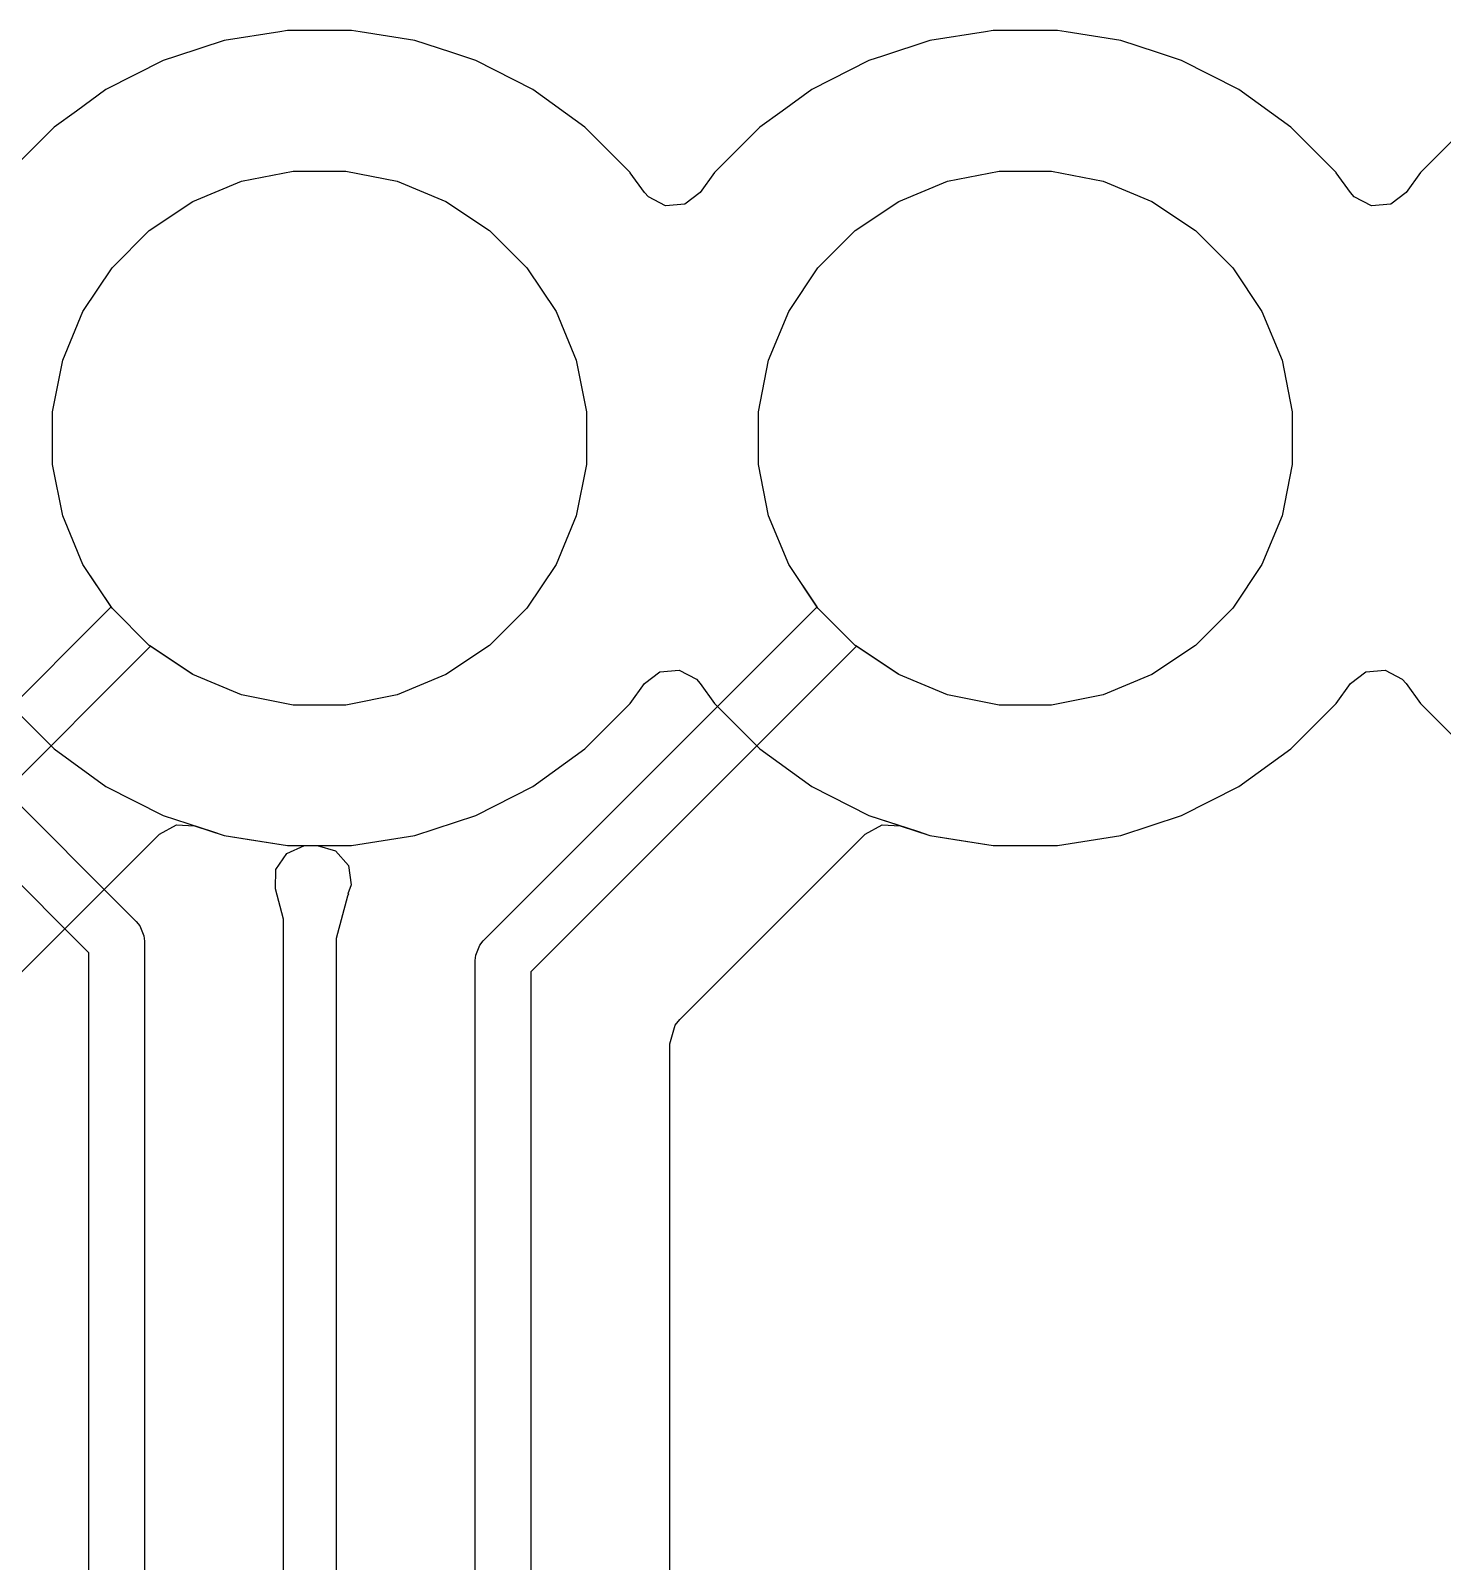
# Model space of a CAD drawing. Header units: inches. Extents: x 6.57 to 9.79, y -8.72 to -3.17.
# Drawn here: x 8.1378 to 8.3378, y -5.3866 to -5.1698 of the extents above; entities that cross this region are included whole.
import ezdxf

# ---------------------------------------------------------------- set-up
doc = ezdxf.new("R2010")
doc.units = ezdxf.units.IN
doc.header["$MEASUREMENT"] = 0
doc.layers.add('In2.Cu', color=33, linetype='CONTINUOUS', true_color=0xce7d2c)

msp = doc.modelspace()

# ---------------------------------------------------------------- linework, layer by layer
at = {"layer": 'In2.Cu', "linetype": 'CONTINUOUS'}
for p, q in [((8.1731, -5.16997), (8.16521, -5.17122)), ((8.1731, -5.16997), (8.16521, -5.17122)), ((8.1731, -5.16997), (8.16521, -5.17122)), ((8.1731, -5.16997), (8.16521, -5.17122)), ((8.17418, -5.1698), (8.1731, -5.16997)), ((8.17418, -5.1698), (8.1731, -5.16997)), ((8.17418, -5.1698), (8.1731, -5.16997)), ((8.17418, -5.1698), (8.1731, -5.16997)), ((8.18326, -5.1698), (8.17418, -5.1698)), ((8.18326, -5.1698), (8.17418, -5.1698)), ((8.18326, -5.1698), (8.17418, -5.1698)), ((8.18326, -5.1698), (8.17418, -5.1698)), ((8.18449, -5.16999), (8.18326, -5.1698)), ((8.18449, -5.16999), (8.18326, -5.1698)), ((8.18449, -5.16999), (8.18326, -5.1698)), ((8.18449, -5.16999), (8.18326, -5.1698)), ((8.19224, -5.17122), (8.18449, -5.16999)), ((8.19224, -5.17122), (8.18449, -5.16999)), ((8.19224, -5.17122), (8.18449, -5.16999)), ((8.19224, -5.17122), (8.18449, -5.16999)), ((8.2731, -5.16997), (8.26521, -5.17122)), ((8.2731, -5.16997), (8.26521, -5.17122)), ((8.2731, -5.16997), (8.26521, -5.17122)), ((8.2731, -5.16997), (8.26521, -5.17122)), ((8.27418, -5.1698), (8.2731, -5.16997)), ((8.27418, -5.1698), (8.2731, -5.16997)), ((8.27418, -5.1698), (8.2731, -5.16997)), ((8.27418, -5.1698), (8.2731, -5.16997)), ((8.28326, -5.1698), (8.27418, -5.1698)), ((8.28326, -5.1698), (8.27418, -5.1698)), ((8.28326, -5.1698), (8.27418, -5.1698)), ((8.28326, -5.1698), (8.27418, -5.1698)), ((8.28449, -5.16999), (8.28326, -5.1698)), ((8.28449, -5.16999), (8.28326, -5.1698)), ((8.28449, -5.16999), (8.28326, -5.1698)), ((8.28449, -5.16999), (8.28326, -5.1698)), ((8.29224, -5.17122), (8.28449, -5.16999)), ((8.29224, -5.17122), (8.28449, -5.16999)), ((8.29224, -5.17122), (8.28449, -5.16999)), ((8.29224, -5.17122), (8.28449, -5.16999)), ((8.16521, -5.17122), (8.15848, -5.17341)), ((8.16521, -5.17122), (8.15848, -5.17341)), ((8.16521, -5.17122), (8.15848, -5.17341)), ((8.16521, -5.17122), (8.15848, -5.17341)), ((8.19732, -5.17287), (8.19224, -5.17122)), ((8.19732, -5.17287), (8.19224, -5.17122)), ((8.19732, -5.17287), (8.19224, -5.17122)), ((8.19732, -5.17287), (8.19224, -5.17122)), ((8.20087, -5.17403), (8.19732, -5.17287)), ((8.20087, -5.17403), (8.19732, -5.17287)), ((8.20087, -5.17403), (8.19732, -5.17287)), ((8.20087, -5.17403), (8.19732, -5.17287)), ((8.26521, -5.17122), (8.25848, -5.17341)), ((8.26521, -5.17122), (8.25848, -5.17341)), ((8.26521, -5.17122), (8.25848, -5.17341)), ((8.26521, -5.17122), (8.25848, -5.17341)), ((8.29732, -5.17287), (8.29224, -5.17122)), ((8.29732, -5.17287), (8.29224, -5.17122)), ((8.29732, -5.17287), (8.29224, -5.17122)), ((8.29732, -5.17287), (8.29224, -5.17122)), ((8.30087, -5.17403), (8.29732, -5.17287)), ((8.30087, -5.17403), (8.29732, -5.17287)), ((8.30087, -5.17403), (8.29732, -5.17287)), ((8.30087, -5.17403), (8.29732, -5.17287)), ((8.15657, -5.17403), (8.14848, -5.17815)), ((8.15657, -5.17403), (8.14848, -5.17815)), ((8.15657, -5.17403), (8.14848, -5.17815)), ((8.15657, -5.17403), (8.14848, -5.17815)), ((8.15848, -5.17341), (8.15657, -5.17403)), ((8.15848, -5.17341), (8.15657, -5.17403)), ((8.15848, -5.17341), (8.15657, -5.17403)), ((8.15848, -5.17341), (8.15657, -5.17403)), ((8.15657, -5.17403), (8.15657, -5.17403)), ((8.15657, -5.17403), (8.15657, -5.17403)), ((8.15657, -5.17403), (8.15657, -5.17403)), ((8.15657, -5.17403), (8.15657, -5.17403)), ((8.15657, -5.17403), (8.15657, -5.17403)), ((8.15657, -5.17403), (8.15657, -5.17403)), ((8.15657, -5.17403), (8.15657, -5.17403)), ((8.15657, -5.17403), (8.15657, -5.17403)), ((8.20897, -5.17815), (8.20087, -5.17403)), ((8.20897, -5.17815), (8.20087, -5.17403)), ((8.20897, -5.17815), (8.20087, -5.17403)), ((8.20897, -5.17815), (8.20087, -5.17403)), ((8.25657, -5.17403), (8.24848, -5.17815)), ((8.25657, -5.17403), (8.24848, -5.17815)), ((8.25657, -5.17403), (8.24848, -5.17815)), ((8.25657, -5.17403), (8.24848, -5.17815)), ((8.25848, -5.17341), (8.25657, -5.17403)), ((8.25848, -5.17341), (8.25657, -5.17403)), ((8.25848, -5.17341), (8.25657, -5.17403)), ((8.25848, -5.17341), (8.25657, -5.17403)), ((8.25657, -5.17403), (8.25657, -5.17403)), ((8.25657, -5.17403), (8.25657, -5.17403)), ((8.25657, -5.17403), (8.25657, -5.17403)), ((8.25657, -5.17403), (8.25657, -5.17403)), ((8.25657, -5.17403), (8.25657, -5.17403)), ((8.25657, -5.17403), (8.25657, -5.17403)), ((8.25657, -5.17403), (8.25657, -5.17403)), ((8.25657, -5.17403), (8.25657, -5.17403)), ((8.30897, -5.17815), (8.30087, -5.17403)), ((8.30897, -5.17815), (8.30087, -5.17403)), ((8.30897, -5.17815), (8.30087, -5.17403)), ((8.30897, -5.17815), (8.30087, -5.17403)), ((8.14848, -5.17815), (8.14429, -5.1812)), ((8.14848, -5.17815), (8.14429, -5.1812)), ((8.14848, -5.17815), (8.14429, -5.1812)), ((8.14848, -5.17815), (8.14429, -5.1812)), ((8.21632, -5.18349), (8.20897, -5.17815)), ((8.21632, -5.18349), (8.20897, -5.17815)), ((8.21632, -5.18349), (8.20897, -5.17815)), ((8.21632, -5.18349), (8.20897, -5.17815)), ((8.24848, -5.17815), (8.24429, -5.1812)), ((8.24848, -5.17815), (8.24429, -5.1812)), ((8.24848, -5.17815), (8.24429, -5.1812)), ((8.24848, -5.17815), (8.24429, -5.1812)), ((8.31632, -5.18349), (8.30897, -5.17815)), ((8.31632, -5.18349), (8.30897, -5.17815)), ((8.31632, -5.18349), (8.30897, -5.17815)), ((8.31632, -5.18349), (8.30897, -5.17815)), ((8.14429, -5.1812), (8.14113, -5.18349)), ((8.14429, -5.1812), (8.14113, -5.18349)), ((8.14429, -5.1812), (8.14113, -5.18349)), ((8.14429, -5.1812), (8.14113, -5.18349)), ((8.24429, -5.1812), (8.24113, -5.18349)), ((8.24429, -5.1812), (8.24113, -5.18349)), ((8.24429, -5.1812), (8.24113, -5.18349)), ((8.24429, -5.1812), (8.24113, -5.18349)), ((8.14113, -5.18349), (8.13471, -5.18991)), ((8.14113, -5.18349), (8.13471, -5.18991)), ((8.14113, -5.18349), (8.13471, -5.18991)), ((8.14113, -5.18349), (8.13471, -5.18991)), ((8.14113, -5.18349), (8.14113, -5.18349)), ((8.14113, -5.18349), (8.14113, -5.18349)), ((8.14113, -5.18349), (8.14113, -5.18349)), ((8.14113, -5.18349), (8.14113, -5.18349)), ((8.14113, -5.18349), (8.14113, -5.18349)), ((8.14113, -5.18349), (8.14113, -5.18349)), ((8.14113, -5.18349), (8.14113, -5.18349)), ((8.14113, -5.18349), (8.14113, -5.18349)), ((8.22274, -5.18991), (8.21632, -5.18349)), ((8.22274, -5.18991), (8.21632, -5.18349)), ((8.22274, -5.18991), (8.21632, -5.18349)), ((8.22274, -5.18991), (8.21632, -5.18349)), ((8.24113, -5.18349), (8.23471, -5.18991)), ((8.24113, -5.18349), (8.23471, -5.18991)), ((8.24113, -5.18349), (8.23471, -5.18991)), ((8.24113, -5.18349), (8.23471, -5.18991)), ((8.24113, -5.18349), (8.24113, -5.18349)), ((8.24113, -5.18349), (8.24113, -5.18349)), ((8.24113, -5.18349), (8.24113, -5.18349)), ((8.24113, -5.18349), (8.24113, -5.18349)), ((8.24113, -5.18349), (8.24113, -5.18349)), ((8.24113, -5.18349), (8.24113, -5.18349)), ((8.24113, -5.18349), (8.24113, -5.18349)), ((8.24113, -5.18349), (8.24113, -5.18349)), ((8.32274, -5.18991), (8.31632, -5.18349)), ((8.32274, -5.18991), (8.31632, -5.18349)), ((8.32274, -5.18991), (8.31632, -5.18349)), ((8.32274, -5.18991), (8.31632, -5.18349)), ((8.34113, -5.18349), (8.33471, -5.18991)), ((8.34113, -5.18349), (8.33471, -5.18991)), ((8.34113, -5.18349), (8.33471, -5.18991)), ((8.34113, -5.18349), (8.33471, -5.18991)), ((8.16769, -5.19114), (8.175, -5.18969)), ((8.16769, -5.19114), (8.175, -5.18969)), ((8.16769, -5.19114), (8.175, -5.18969)), ((8.16769, -5.19114), (8.175, -5.18969)), ((8.175, -5.18969), (8.18245, -5.18969)), ((8.175, -5.18969), (8.18245, -5.18969)), ((8.175, -5.18969), (8.18245, -5.18969)), ((8.175, -5.18969), (8.18245, -5.18969)), ((8.18245, -5.18969), (8.18975, -5.19114)), ((8.18245, -5.18969), (8.18975, -5.19114)), ((8.18245, -5.18969), (8.18975, -5.19114)), ((8.18245, -5.18969), (8.18975, -5.19114)), ((8.22275, -5.18993), (8.22274, -5.18991)), ((8.22275, -5.18993), (8.22274, -5.18991)), ((8.22275, -5.18993), (8.22274, -5.18991)), ((8.22275, -5.18993), (8.22274, -5.18991)), ((8.22477, -5.19271), (8.22275, -5.18993)), ((8.22477, -5.19271), (8.22275, -5.18993)), ((8.22477, -5.19271), (8.22275, -5.18993)), ((8.22477, -5.19271), (8.22275, -5.18993)), ((8.23471, -5.18991), (8.23267, -5.19271)), ((8.23471, -5.18991), (8.23267, -5.19271)), ((8.23471, -5.18991), (8.23267, -5.19271)), ((8.23471, -5.18991), (8.23267, -5.19271)), ((8.26769, -5.19114), (8.275, -5.18969)), ((8.26769, -5.19114), (8.275, -5.18969)), ((8.26769, -5.19114), (8.275, -5.18969)), ((8.26769, -5.19114), (8.275, -5.18969)), ((8.275, -5.18969), (8.28245, -5.18969)), ((8.275, -5.18969), (8.28245, -5.18969)), ((8.275, -5.18969), (8.28245, -5.18969)), ((8.275, -5.18969), (8.28245, -5.18969)), ((8.28245, -5.18969), (8.28975, -5.19114)), ((8.28245, -5.18969), (8.28975, -5.19114)), ((8.28245, -5.18969), (8.28975, -5.19114)), ((8.28245, -5.18969), (8.28975, -5.19114)), ((8.32275, -5.18993), (8.32274, -5.18991)), ((8.32275, -5.18993), (8.32274, -5.18991)), ((8.32275, -5.18993), (8.32274, -5.18991)), ((8.32275, -5.18993), (8.32274, -5.18991)), ((8.32477, -5.19271), (8.32275, -5.18993)), ((8.32477, -5.19271), (8.32275, -5.18993)), ((8.32477, -5.19271), (8.32275, -5.18993)), ((8.32477, -5.19271), (8.32275, -5.18993)), ((8.33471, -5.18991), (8.33267, -5.19271)), ((8.33471, -5.18991), (8.33267, -5.19271)), ((8.33471, -5.18991), (8.33267, -5.19271)), ((8.33471, -5.18991), (8.33267, -5.19271)), ((8.16081, -5.19399), (8.16769, -5.19114)), ((8.16081, -5.19399), (8.16769, -5.19114)), ((8.16081, -5.19399), (8.16769, -5.19114)), ((8.16081, -5.19399), (8.16769, -5.19114)), ((8.18975, -5.19114), (8.19664, -5.19399)), ((8.18975, -5.19114), (8.19664, -5.19399)), ((8.18975, -5.19114), (8.19664, -5.19399)), ((8.18975, -5.19114), (8.19664, -5.19399)), ((8.26081, -5.19399), (8.26769, -5.19114)), ((8.26081, -5.19399), (8.26769, -5.19114)), ((8.26081, -5.19399), (8.26769, -5.19114)), ((8.26081, -5.19399), (8.26769, -5.19114)), ((8.28975, -5.19114), (8.29664, -5.19399)), ((8.28975, -5.19114), (8.29664, -5.19399)), ((8.28975, -5.19114), (8.29664, -5.19399)), ((8.28975, -5.19114), (8.29664, -5.19399)), ((8.15462, -5.19813), (8.16081, -5.19399)), ((8.15462, -5.19813), (8.16081, -5.19399)), ((8.15462, -5.19813), (8.16081, -5.19399)), ((8.15462, -5.19813), (8.16081, -5.19399)), ((8.19664, -5.19399), (8.20283, -5.19813)), ((8.19664, -5.19399), (8.20283, -5.19813)), ((8.19664, -5.19399), (8.20283, -5.19813)), ((8.19664, -5.19399), (8.20283, -5.19813)), ((8.22532, -5.19335), (8.22477, -5.19271)), ((8.22532, -5.19335), (8.22477, -5.19271)), ((8.22532, -5.19335), (8.22477, -5.19271)), ((8.22532, -5.19335), (8.22477, -5.19271)), ((8.22775, -5.19463), (8.22532, -5.19335)), ((8.22775, -5.19463), (8.22532, -5.19335)), ((8.22775, -5.19463), (8.22532, -5.19335)), ((8.22775, -5.19463), (8.22532, -5.19335)), ((8.23049, -5.19439), (8.22775, -5.19463)), ((8.23049, -5.19439), (8.22775, -5.19463)), ((8.23049, -5.19439), (8.22775, -5.19463)), ((8.23049, -5.19439), (8.22775, -5.19463)), ((8.23267, -5.19271), (8.23049, -5.19439)), ((8.23267, -5.19271), (8.23049, -5.19439)), ((8.23267, -5.19271), (8.23049, -5.19439)), ((8.23267, -5.19271), (8.23049, -5.19439)), ((8.25462, -5.19813), (8.26081, -5.19399)), ((8.25462, -5.19813), (8.26081, -5.19399)), ((8.25462, -5.19813), (8.26081, -5.19399)), ((8.25462, -5.19813), (8.26081, -5.19399)), ((8.29664, -5.19399), (8.30283, -5.19813)), ((8.29664, -5.19399), (8.30283, -5.19813)), ((8.29664, -5.19399), (8.30283, -5.19813)), ((8.29664, -5.19399), (8.30283, -5.19813)), ((8.32532, -5.19335), (8.32477, -5.19271)), ((8.32532, -5.19335), (8.32477, -5.19271)), ((8.32532, -5.19335), (8.32477, -5.19271)), ((8.32532, -5.19335), (8.32477, -5.19271)), ((8.32775, -5.19463), (8.32532, -5.19335)), ((8.32775, -5.19463), (8.32532, -5.19335)), ((8.32775, -5.19463), (8.32532, -5.19335)), ((8.32775, -5.19463), (8.32532, -5.19335)), ((8.33049, -5.19439), (8.32775, -5.19463)), ((8.33049, -5.19439), (8.32775, -5.19463)), ((8.33049, -5.19439), (8.32775, -5.19463)), ((8.33049, -5.19439), (8.32775, -5.19463)), ((8.33267, -5.19271), (8.33049, -5.19439)), ((8.33267, -5.19271), (8.33049, -5.19439)), ((8.33267, -5.19271), (8.33049, -5.19439)), ((8.33267, -5.19271), (8.33049, -5.19439)), ((8.14935, -5.2034), (8.15462, -5.19813)), ((8.14935, -5.2034), (8.15462, -5.19813)), ((8.14935, -5.2034), (8.15462, -5.19813)), ((8.14935, -5.2034), (8.15462, -5.19813)), ((8.20283, -5.19813), (8.2081, -5.2034)), ((8.20283, -5.19813), (8.2081, -5.2034)), ((8.20283, -5.19813), (8.2081, -5.2034)), ((8.20283, -5.19813), (8.2081, -5.2034)), ((8.24935, -5.2034), (8.25462, -5.19813)), ((8.24935, -5.2034), (8.25462, -5.19813)), ((8.24935, -5.2034), (8.25462, -5.19813)), ((8.24935, -5.2034), (8.25462, -5.19813)), ((8.30283, -5.19813), (8.3081, -5.2034)), ((8.30283, -5.19813), (8.3081, -5.2034)), ((8.30283, -5.19813), (8.3081, -5.2034)), ((8.30283, -5.19813), (8.3081, -5.2034)), ((8.14521, -5.20959), (8.14935, -5.2034)), ((8.14521, -5.20959), (8.14935, -5.2034)), ((8.14521, -5.20959), (8.14935, -5.2034)), ((8.14521, -5.20959), (8.14935, -5.2034)), ((8.2081, -5.2034), (8.21224, -5.20959)), ((8.2081, -5.2034), (8.21224, -5.20959)), ((8.2081, -5.2034), (8.21224, -5.20959)), ((8.2081, -5.2034), (8.21224, -5.20959)), ((8.24521, -5.20959), (8.24935, -5.2034)), ((8.24521, -5.20959), (8.24935, -5.2034)), ((8.24521, -5.20959), (8.24935, -5.2034)), ((8.24521, -5.20959), (8.24935, -5.2034)), ((8.3081, -5.2034), (8.31224, -5.20959)), ((8.3081, -5.2034), (8.31224, -5.20959)), ((8.3081, -5.2034), (8.31224, -5.20959)), ((8.3081, -5.2034), (8.31224, -5.20959)), ((8.14236, -5.21647), (8.14521, -5.20959)), ((8.14236, -5.21647), (8.14521, -5.20959)), ((8.14236, -5.21647), (8.14521, -5.20959)), ((8.14236, -5.21647), (8.14521, -5.20959)), ((8.21224, -5.20959), (8.21509, -5.21647)), ((8.21224, -5.20959), (8.21509, -5.21647)), ((8.21224, -5.20959), (8.21509, -5.21647)), ((8.21224, -5.20959), (8.21509, -5.21647)), ((8.24236, -5.21647), (8.24521, -5.20959)), ((8.24236, -5.21647), (8.24521, -5.20959)), ((8.24236, -5.21647), (8.24521, -5.20959)), ((8.24236, -5.21647), (8.24521, -5.20959)), ((8.31224, -5.20959), (8.31509, -5.21647)), ((8.31224, -5.20959), (8.31509, -5.21647)), ((8.31224, -5.20959), (8.31509, -5.21647)), ((8.31224, -5.20959), (8.31509, -5.21647)), ((8.14091, -5.22378), (8.14236, -5.21647)), ((8.14091, -5.22378), (8.14236, -5.21647)), ((8.14091, -5.22378), (8.14236, -5.21647)), ((8.14091, -5.22378), (8.14236, -5.21647)), ((8.21509, -5.21647), (8.21654, -5.22378)), ((8.21509, -5.21647), (8.21654, -5.22378)), ((8.21509, -5.21647), (8.21654, -5.22378)), ((8.21509, -5.21647), (8.21654, -5.22378)), ((8.24091, -5.22378), (8.24236, -5.21647)), ((8.24091, -5.22378), (8.24236, -5.21647)), ((8.24091, -5.22378), (8.24236, -5.21647)), ((8.24091, -5.22378), (8.24236, -5.21647)), ((8.31509, -5.21647), (8.31654, -5.22378)), ((8.31509, -5.21647), (8.31654, -5.22378)), ((8.31509, -5.21647), (8.31654, -5.22378)), ((8.31509, -5.21647), (8.31654, -5.22378)), ((8.14091, -5.23123), (8.14091, -5.22378)), ((8.14091, -5.23123), (8.14091, -5.22378)), ((8.14091, -5.23123), (8.14091, -5.22378)), ((8.14091, -5.23123), (8.14091, -5.22378)), ((8.21654, -5.22378), (8.21654, -5.23123)), ((8.21654, -5.22378), (8.21654, -5.23123)), ((8.21654, -5.22378), (8.21654, -5.23123)), ((8.21654, -5.22378), (8.21654, -5.23123)), ((8.24091, -5.23123), (8.24091, -5.22378)), ((8.24091, -5.23123), (8.24091, -5.22378)), ((8.24091, -5.23123), (8.24091, -5.22378)), ((8.24091, -5.23123), (8.24091, -5.22378)), ((8.31654, -5.22378), (8.31654, -5.23123)), ((8.31654, -5.22378), (8.31654, -5.23123)), ((8.31654, -5.22378), (8.31654, -5.23123)), ((8.31654, -5.22378), (8.31654, -5.23123)), ((8.14236, -5.23854), (8.14091, -5.23123)), ((8.14236, -5.23854), (8.14091, -5.23123)), ((8.14236, -5.23854), (8.14091, -5.23123)), ((8.14236, -5.23854), (8.14091, -5.23123)), ((8.21654, -5.23123), (8.21509, -5.23854)), ((8.21654, -5.23123), (8.21509, -5.23854)), ((8.21654, -5.23123), (8.21509, -5.23854)), ((8.21654, -5.23123), (8.21509, -5.23854)), ((8.24236, -5.23854), (8.24091, -5.23123)), ((8.24236, -5.23854), (8.24091, -5.23123)), ((8.24236, -5.23854), (8.24091, -5.23123)), ((8.24236, -5.23854), (8.24091, -5.23123)), ((8.31654, -5.23123), (8.31509, -5.23854)), ((8.31654, -5.23123), (8.31509, -5.23854)), ((8.31654, -5.23123), (8.31509, -5.23854)), ((8.31654, -5.23123), (8.31509, -5.23854)), ((8.14521, -5.24542), (8.14236, -5.23854)), ((8.14521, -5.24542), (8.14236, -5.23854)), ((8.14521, -5.24542), (8.14236, -5.23854)), ((8.14521, -5.24542), (8.14236, -5.23854)), ((8.21509, -5.23854), (8.21224, -5.24542)), ((8.21509, -5.23854), (8.21224, -5.24542)), ((8.21509, -5.23854), (8.21224, -5.24542)), ((8.21509, -5.23854), (8.21224, -5.24542)), ((8.24521, -5.24542), (8.24236, -5.23854)), ((8.24521, -5.24542), (8.24236, -5.23854)), ((8.24521, -5.24542), (8.24236, -5.23854)), ((8.24521, -5.24542), (8.24236, -5.23854)), ((8.31509, -5.23854), (8.31224, -5.24542)), ((8.31509, -5.23854), (8.31224, -5.24542)), ((8.31509, -5.23854), (8.31224, -5.24542)), ((8.31509, -5.23854), (8.31224, -5.24542)), ((8.14935, -5.25161), (8.14521, -5.24542)), ((8.14935, -5.25161), (8.14521, -5.24542)), ((8.14935, -5.25161), (8.14521, -5.24542)), ((8.14923, -5.25143), (8.14521, -5.24542)), ((8.21224, -5.24542), (8.2081, -5.25161)), ((8.21224, -5.24542), (8.2081, -5.25161)), ((8.21224, -5.24542), (8.2081, -5.25161)), ((8.21224, -5.24542), (8.2081, -5.25161)), ((8.24935, -5.25161), (8.24521, -5.24542)), ((8.24935, -5.25161), (8.24521, -5.24542)), ((8.24935, -5.25161), (8.24521, -5.24542)), ((8.24923, -5.25143), (8.24521, -5.24542)), ((8.31224, -5.24542), (8.3081, -5.25161)), ((8.31224, -5.24542), (8.3081, -5.25161)), ((8.31224, -5.24542), (8.3081, -5.25161)), ((8.31224, -5.24542), (8.3081, -5.25161)), ((7.98934, -5.41132), (8.14923, -5.25143)), ((8.10822, -5.25143), (8.15278, -5.296)), ((8.15462, -5.25688), (8.14935, -5.25161)), ((8.15462, -5.25688), (8.14935, -5.25161)), ((8.15462, -5.25688), (8.14935, -5.25161)), ((8.20194, -5.29872), (8.24923, -5.25143)), ((8.2081, -5.25161), (8.20283, -5.25688)), ((8.2081, -5.25161), (8.20283, -5.25688)), ((8.2081, -5.25161), (8.20283, -5.25688)), ((8.2081, -5.25161), (8.20283, -5.25688)), ((8.25462, -5.25688), (8.24935, -5.25161)), ((8.25462, -5.25688), (8.24935, -5.25161)), ((8.25462, -5.25688), (8.24935, -5.25161)), ((8.3081, -5.25161), (8.30283, -5.25688)), ((8.3081, -5.25161), (8.30283, -5.25688)), ((8.3081, -5.25161), (8.30283, -5.25688)), ((8.3081, -5.25161), (8.30283, -5.25688)), ((8.1548, -5.257), (7.99606, -5.41573)), ((8.14606, -5.30041), (8.10265, -5.257)), ((8.16081, -5.26102), (8.15462, -5.25688)), ((8.16081, -5.26102), (8.15462, -5.25688)), ((8.16081, -5.26102), (8.15462, -5.25688)), ((8.16081, -5.26102), (8.1548, -5.257)), ((8.20283, -5.25688), (8.19664, -5.26102)), ((8.20283, -5.25688), (8.19664, -5.26102)), ((8.20283, -5.25688), (8.19664, -5.26102)), ((8.20283, -5.25688), (8.19664, -5.26102)), ((8.2548, -5.257), (8.20866, -5.30313)), ((8.26081, -5.26102), (8.25462, -5.25688)), ((8.26081, -5.26102), (8.25462, -5.25688)), ((8.26081, -5.26102), (8.25462, -5.25688)), ((8.26081, -5.26102), (8.2548, -5.257)), ((8.30283, -5.25688), (8.29664, -5.26102)), ((8.30283, -5.25688), (8.29664, -5.26102)), ((8.30283, -5.25688), (8.29664, -5.26102)), ((8.30283, -5.25688), (8.29664, -5.26102)), ((8.16769, -5.26387), (8.16081, -5.26102)), ((8.16769, -5.26387), (8.16081, -5.26102)), ((8.16769, -5.26387), (8.16081, -5.26102)), ((8.16769, -5.26387), (8.16081, -5.26102)), ((8.19664, -5.26102), (8.18975, -5.26387)), ((8.19664, -5.26102), (8.18975, -5.26387)), ((8.19664, -5.26102), (8.18975, -5.26387)), ((8.19664, -5.26102), (8.18975, -5.26387)), ((8.22477, -5.26229), (8.22695, -5.26062)), ((8.22477, -5.26229), (8.22695, -5.26062)), ((8.22477, -5.26229), (8.22695, -5.26062)), ((8.22695, -5.26062), (8.22969, -5.26038)), ((8.22695, -5.26062), (8.22969, -5.26038)), ((8.22695, -5.26062), (8.22969, -5.26038)), ((8.22969, -5.26038), (8.23213, -5.26166)), ((8.22969, -5.26038), (8.23213, -5.26166)), ((8.22969, -5.26038), (8.23213, -5.26166)), ((8.23213, -5.26166), (8.23267, -5.26229)), ((8.23213, -5.26166), (8.23267, -5.26229)), ((8.23213, -5.26166), (8.23267, -5.26229)), ((8.26769, -5.26387), (8.26081, -5.26102)), ((8.26769, -5.26387), (8.26081, -5.26102)), ((8.26769, -5.26387), (8.26081, -5.26102)), ((8.26769, -5.26387), (8.26081, -5.26102)), ((8.29664, -5.26102), (8.28975, -5.26387)), ((8.29664, -5.26102), (8.28975, -5.26387)), ((8.29664, -5.26102), (8.28975, -5.26387)), ((8.29664, -5.26102), (8.28975, -5.26387)), ((8.32477, -5.26229), (8.32695, -5.26062)), ((8.32477, -5.26229), (8.32695, -5.26062)), ((8.32477, -5.26229), (8.32695, -5.26062)), ((8.32477, -5.26229), (8.32695, -5.26062)), ((8.32695, -5.26062), (8.32969, -5.26038)), ((8.32695, -5.26062), (8.32969, -5.26038)), ((8.32695, -5.26062), (8.32969, -5.26038)), ((8.32695, -5.26062), (8.32969, -5.26038)), ((8.32969, -5.26038), (8.33213, -5.26166)), ((8.32969, -5.26038), (8.33213, -5.26166)), ((8.32969, -5.26038), (8.33213, -5.26166)), ((8.32969, -5.26038), (8.33213, -5.26166)), ((8.33213, -5.26166), (8.33267, -5.26229)), ((8.33213, -5.26166), (8.33267, -5.26229)), ((8.33213, -5.26166), (8.33267, -5.26229)), ((8.33213, -5.26166), (8.33267, -5.26229)), ((8.175, -5.26532), (8.16769, -5.26387)), ((8.175, -5.26532), (8.16769, -5.26387)), ((8.175, -5.26532), (8.16769, -5.26387)), ((8.175, -5.26532), (8.16769, -5.26387)), ((8.18975, -5.26387), (8.18245, -5.26532)), ((8.18975, -5.26387), (8.18245, -5.26532)), ((8.18975, -5.26387), (8.18245, -5.26532)), ((8.18975, -5.26387), (8.18245, -5.26532)), ((8.22274, -5.2651), (8.22477, -5.26229)), ((8.22274, -5.2651), (8.22477, -5.26229)), ((8.22274, -5.2651), (8.22477, -5.26229)), ((8.23267, -5.26229), (8.23471, -5.2651)), ((8.23267, -5.26229), (8.23471, -5.2651)), ((8.23267, -5.26229), (8.23471, -5.2651)), ((8.275, -5.26532), (8.26769, -5.26387)), ((8.275, -5.26532), (8.26769, -5.26387)), ((8.275, -5.26532), (8.26769, -5.26387)), ((8.275, -5.26532), (8.26769, -5.26387)), ((8.28975, -5.26387), (8.28245, -5.26532)), ((8.28975, -5.26387), (8.28245, -5.26532)), ((8.28975, -5.26387), (8.28245, -5.26532)), ((8.28975, -5.26387), (8.28245, -5.26532)), ((8.32274, -5.2651), (8.32477, -5.26229)), ((8.32274, -5.2651), (8.32477, -5.26229)), ((8.32274, -5.2651), (8.32477, -5.26229)), ((8.32274, -5.2651), (8.32477, -5.26229)), ((8.33267, -5.26229), (8.33471, -5.2651)), ((8.33267, -5.26229), (8.33471, -5.2651)), ((8.33267, -5.26229), (8.33471, -5.2651)), ((8.33267, -5.26229), (8.33471, -5.2651)), ((8.13471, -5.2651), (8.14113, -5.27152)), ((8.13471, -5.2651), (8.14113, -5.27152)), ((8.18245, -5.26532), (8.175, -5.26532)), ((8.18245, -5.26532), (8.175, -5.26532)), ((8.18245, -5.26532), (8.175, -5.26532)), ((8.18245, -5.26532), (8.175, -5.26532)), ((8.21632, -5.27152), (8.22274, -5.2651)), ((8.21632, -5.27152), (8.22274, -5.2651)), ((8.21632, -5.27152), (8.22274, -5.2651)), ((8.23471, -5.2651), (8.24113, -5.27152)), ((8.23471, -5.2651), (8.24113, -5.27152)), ((8.23471, -5.2651), (8.24113, -5.27152)), ((8.28245, -5.26532), (8.275, -5.26532)), ((8.28245, -5.26532), (8.275, -5.26532)), ((8.28245, -5.26532), (8.275, -5.26532)), ((8.28245, -5.26532), (8.275, -5.26532)), ((8.31632, -5.27152), (8.32274, -5.2651)), ((8.31632, -5.27152), (8.32274, -5.2651)), ((8.31632, -5.27152), (8.32274, -5.2651)), ((8.31632, -5.27152), (8.32274, -5.2651)), ((8.33471, -5.2651), (8.34113, -5.27152)), ((8.33471, -5.2651), (8.34113, -5.27152)), ((8.33471, -5.2651), (8.34113, -5.27152)), ((8.33471, -5.2651), (8.34113, -5.27152)), ((8.14113, -5.27152), (8.14848, -5.27686)), ((8.14113, -5.27152), (8.14848, -5.27686)), ((8.20897, -5.27686), (8.21632, -5.27152)), ((8.20897, -5.27686), (8.21632, -5.27152)), ((8.20897, -5.27686), (8.21632, -5.27152)), ((8.24113, -5.27152), (8.24848, -5.27686)), ((8.24113, -5.27152), (8.24848, -5.27686)), ((8.24113, -5.27152), (8.24848, -5.27686)), ((8.30897, -5.27686), (8.31632, -5.27152)), ((8.30897, -5.27686), (8.31632, -5.27152)), ((8.30897, -5.27686), (8.31632, -5.27152)), ((8.30897, -5.27686), (8.31632, -5.27152)), ((8.14848, -5.27686), (8.15657, -5.28098)), ((8.14848, -5.27686), (8.15657, -5.28098)), ((8.20087, -5.28098), (8.20897, -5.27686)), ((8.20087, -5.28098), (8.20897, -5.27686)), ((8.20087, -5.28098), (8.20897, -5.27686)), ((8.24848, -5.27686), (8.25657, -5.28098)), ((8.24848, -5.27686), (8.25657, -5.28098)), ((8.24848, -5.27686), (8.25657, -5.28098)), ((8.30087, -5.28098), (8.30897, -5.27686)), ((8.30087, -5.28098), (8.30897, -5.27686)), ((8.30087, -5.28098), (8.30897, -5.27686)), ((8.30087, -5.28098), (8.30897, -5.27686)), ((8.15657, -5.28098), (8.16356, -5.28325)), ((8.15657, -5.28098), (8.16356, -5.28325)), ((8.19224, -5.28379), (8.20087, -5.28098)), ((8.19224, -5.28379), (8.20087, -5.28098)), ((8.19224, -5.28379), (8.20087, -5.28098)), ((8.25657, -5.28098), (8.26356, -5.28325)), ((8.25657, -5.28098), (8.26344, -5.28321)), ((8.25657, -5.28098), (8.26356, -5.28325)), ((8.29224, -5.28379), (8.30087, -5.28098)), ((8.29224, -5.28379), (8.30087, -5.28098)), ((8.29224, -5.28379), (8.30087, -5.28098)), ((8.29224, -5.28379), (8.30087, -5.28098)), ((8.0172, -5.42247), (8.15605, -5.28361)), ((8.15605, -5.28361), (8.15846, -5.2823)), ((8.15846, -5.2823), (8.16101, -5.28242)), ((8.16101, -5.28242), (8.16521, -5.28379)), ((8.16356, -5.28325), (8.16521, -5.28379)), ((8.16356, -5.28325), (8.16521, -5.28379)), ((8.2298, -5.30987), (8.25605, -5.28361)), ((8.25605, -5.28361), (8.25846, -5.2823)), ((8.25846, -5.2823), (8.26101, -5.28242)), ((8.26101, -5.28242), (8.26521, -5.28379)), ((8.26344, -5.28321), (8.26521, -5.28379)), ((8.26356, -5.28325), (8.26521, -5.28379)), ((8.26356, -5.28325), (8.26521, -5.28379)), ((8.16521, -5.28379), (8.16875, -5.28435)), ((8.16521, -5.28379), (8.16875, -5.28435)), ((8.16521, -5.28379), (8.17418, -5.28521)), ((8.16875, -5.28435), (8.17418, -5.28521)), ((8.16875, -5.28435), (8.17418, -5.28521)), ((8.17409, -5.28633), (8.17662, -5.28524)), ((8.17418, -5.28521), (8.17418, -5.28521)), ((8.17418, -5.28521), (8.18326, -5.28521)), ((8.17418, -5.28521), (8.17418, -5.28521)), ((8.17418, -5.28521), (8.18326, -5.28521)), ((8.17418, -5.28521), (8.17418, -5.28521)), ((8.17418, -5.28521), (8.17838, -5.28521)), ((8.17662, -5.28524), (8.1772, -5.28521)), ((8.1772, -5.28521), (8.18326, -5.28521)), ((8.17838, -5.28521), (8.18102, -5.28598)), ((8.18326, -5.28521), (8.19224, -5.28379)), ((8.18326, -5.28521), (8.19224, -5.28379)), ((8.18326, -5.28521), (8.19224, -5.28379)), ((8.18326, -5.28521), (8.18326, -5.28521)), ((8.18326, -5.28521), (8.18326, -5.28521)), ((8.18326, -5.28521), (8.18326, -5.28521)), ((8.26521, -5.28379), (8.26875, -5.28435)), ((8.26521, -5.28379), (8.2697, -5.2845)), ((8.26521, -5.28379), (8.26875, -5.28435)), ((8.26521, -5.28379), (8.27418, -5.28521)), ((8.26875, -5.28435), (8.27418, -5.28521)), ((8.26875, -5.28435), (8.27418, -5.28521)), ((8.2697, -5.2845), (8.27418, -5.28521)), ((8.27418, -5.28521), (8.27418, -5.28521)), ((8.27418, -5.28521), (8.28326, -5.28521)), ((8.27418, -5.28521), (8.27418, -5.28521)), ((8.27418, -5.28521), (8.28326, -5.28521)), ((8.27418, -5.28521), (8.27418, -5.28521)), ((8.27418, -5.28521), (8.28326, -5.28521)), ((8.27418, -5.28521), (8.27418, -5.28521)), ((8.27418, -5.28521), (8.28326, -5.28521)), ((8.28326, -5.28521), (8.29224, -5.28379)), ((8.28326, -5.28521), (8.29224, -5.28379)), ((8.28326, -5.28521), (8.29224, -5.28379)), ((8.28326, -5.28521), (8.29224, -5.28379)), ((8.28326, -5.28521), (8.28326, -5.28521)), ((8.28326, -5.28521), (8.28326, -5.28521)), ((8.28326, -5.28521), (8.28326, -5.28521)), ((8.28326, -5.28521), (8.28326, -5.28521)), ((8.17255, -5.2886), (8.17409, -5.28633)), ((8.18102, -5.28598), (8.18282, -5.28806)), ((8.17249, -5.29135), (8.17255, -5.2886)), ((8.18282, -5.28806), (8.18321, -5.29079)), ((8.17364, -5.29567), (8.17249, -5.29135)), ((8.18282, -5.29208), (8.18269, -5.29238)), ((8.18321, -5.29079), (8.18277, -5.29206)), ((8.18277, -5.29206), (8.18282, -5.29208)), ((8.18269, -5.29238), (8.18108, -5.29839)), ((8.18269, -5.29238), (8.18269, -5.29238)), ((8.15278, -5.296), (8.15327, -5.29659)), ((8.15327, -5.29659), (8.15327, -5.29659)), ((8.15327, -5.29659), (8.15386, -5.29801)), ((8.17364, -5.6469), (8.17364, -5.29567)), ((8.15386, -5.29801), (8.15394, -5.29878)), ((8.15394, -5.29878), (8.15394, -6.7122)), ((8.18108, -5.29839), (8.18108, -5.29839)), ((8.18108, -5.29839), (8.18108, -5.30501)), ((8.20145, -5.29932), (8.20194, -5.29872)), ((8.14606, -6.71057), (8.14606, -5.30041)), ((8.20079, -5.3015), (8.20086, -5.30074)), ((8.20086, -5.30074), (8.20145, -5.29932)), ((8.20079, -6.78078), (8.20079, -5.3015)), ((8.20866, -5.30313), (8.20866, -6.77915)), ((8.18108, -5.30501), (8.18108, -5.30501)), ((8.18108, -5.30501), (8.18108, -6.76586)), ((8.22837, -5.31332), (8.22914, -5.31068)), ((8.22914, -5.31068), (8.2298, -5.30987)), ((8.22837, -6.76897), (8.22837, -5.31332))]:
    msp.add_line(p, q, dxfattribs=at)

doc.saveas('drawing.dxf')
